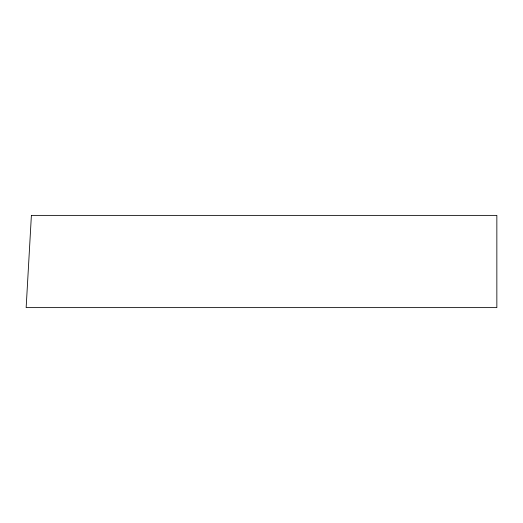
<?xml version="1.0" encoding="UTF-8"?>
<svg xmlns="http://www.w3.org/2000/svg" width="523" height="523" viewBox="0 0 523 523"><rect width="100%" height="100%" fill="white"/><g stroke="black" fill="none" stroke-linecap="round" stroke-linejoin="round"><path stroke-width="0.78" d="M31.393 215.384L26.15 307.616L496.85 307.616L496.85 215.384L31.393 215.384"/></g></svg>
